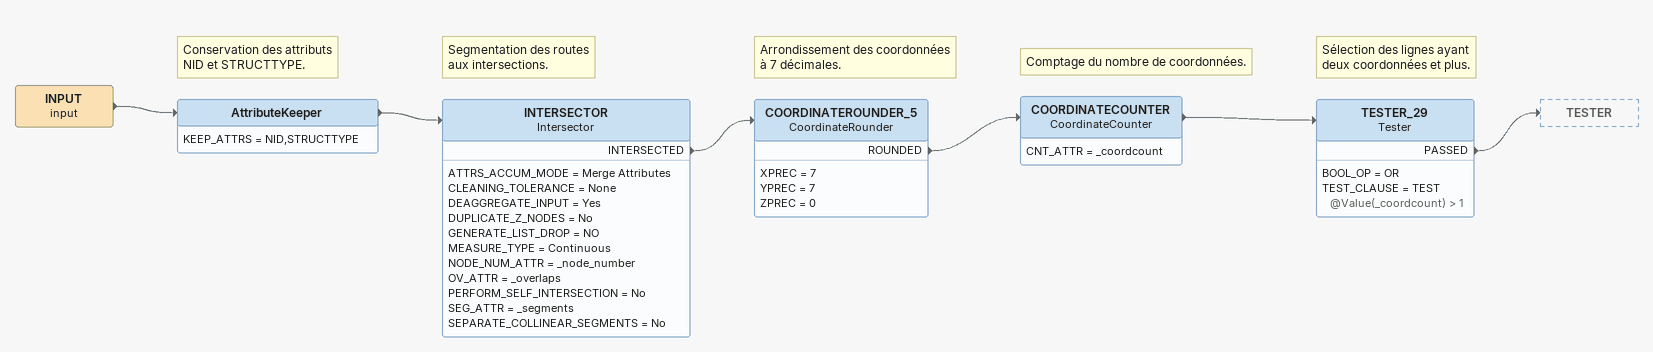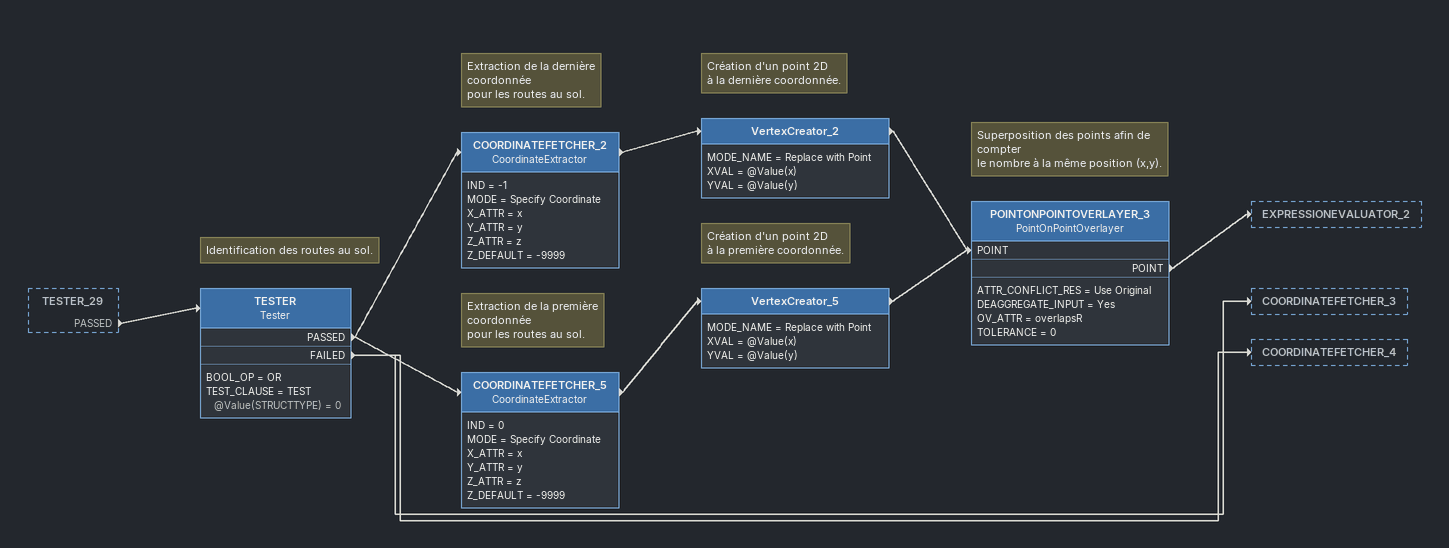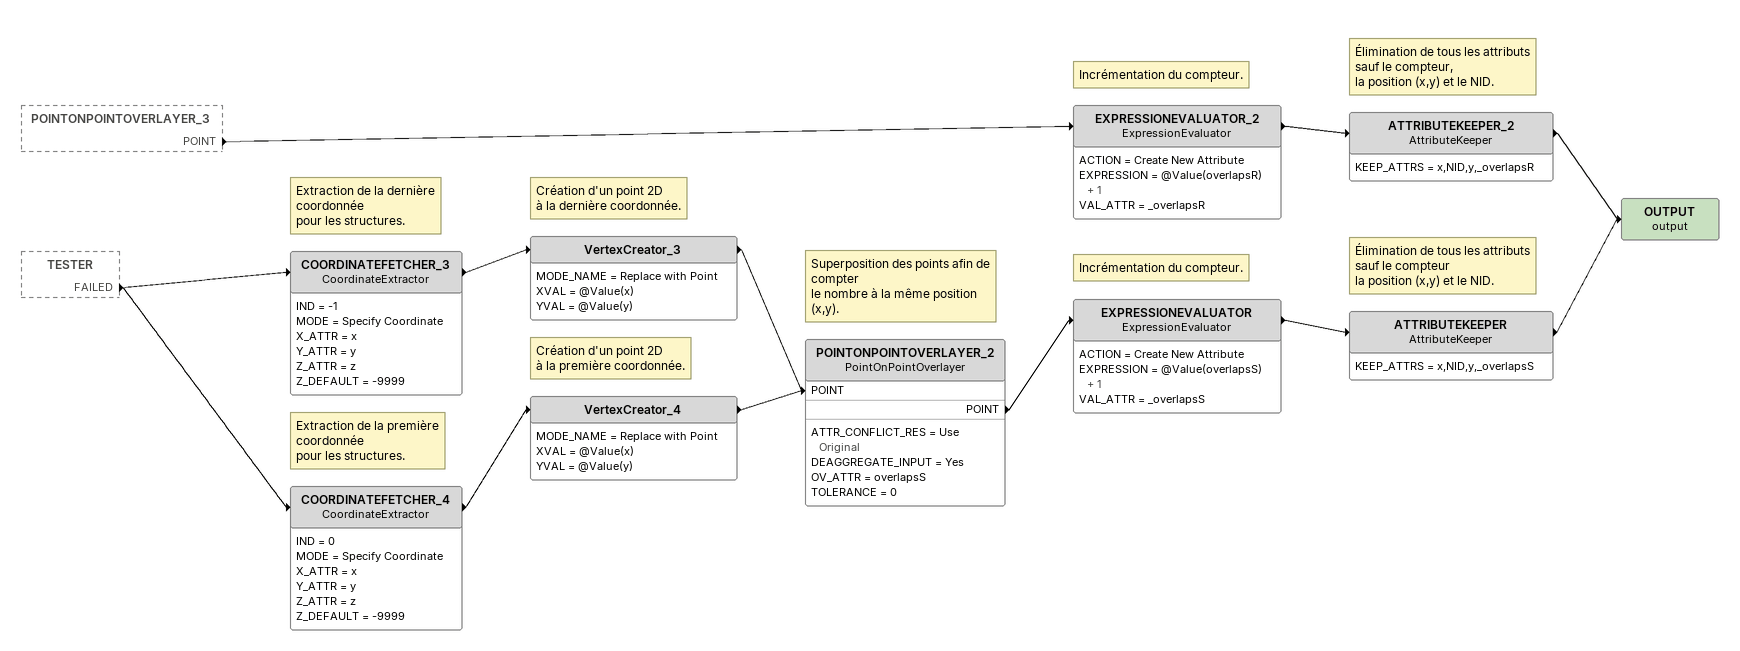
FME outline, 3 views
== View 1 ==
INPUT (input)
    -> AttributeKeeper
Note: Conservation des attributs / NID et STRUCTTYPE.
AttributeKeeper
    KEEP_ATTRS = NID,STRUCTTYPE
    -> INTERSECTOR
Note: Segmentation des routes / aux intersections.
INTERSECTOR: Intersector
    ATTRS_ACCUM_MODE = Merge Attributes
    CLEANING_TOLERANCE = None
    DEAGGREGATE_INPUT = Yes
    DUPLICATE_Z_NODES = No
    GENERATE_LIST_DROP = NO
    MEASURE_TYPE = Continuous
    NODE_NUM_ATTR = _node_number
    OV_ATTR = _overlaps
    PERFORM_SELF_INTERSECTION = No
    SEG_ATTR = _segments
    SEPARATE_COLLINEAR_SEGMENTS = No
    INTERSECTED -> COORDINATEROUNDER_5
Note: Arrondissement des coordonnées / à 7 décimales.
COORDINATEROUNDER_5: CoordinateRounder
    XPREC = 7
    YPREC = 7
    ZPREC = 0
    ROUNDED -> COORDINATECOUNTER
Note: Comptage du nombre de coordonnées.
COORDINATECOUNTER: CoordinateCounter
    CNT_ATTR = _coordcount
    -> TESTER_29
Note: Sélection des lignes ayant / deux coordonnées et plus.
TESTER_29: Tester
    BOOL_OP = OR
    TEST_CLAUSE = TEST @Value(_coordcount) > 1
    PASSED -> TESTER

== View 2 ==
TESTER_29 [outside]
    PASSED -> TESTER
Note: Identification des routes au sol.
TESTER: Tester
    BOOL_OP = OR
    TEST_CLAUSE = TEST @Value(STRUCTTYPE) = 0
    PASSED -> COORDINATEFETCHER_2
    PASSED -> COORDINATEFETCHER_5
    FAILED -> COORDINATEFETCHER_3
    FAILED -> COORDINATEFETCHER_4
Note: Extraction de la dernière coordonnée / pour les routes au sol.
COORDINATEFETCHER_2: CoordinateExtractor
    IND = -1
    MODE = Specify Coordinate
    X_ATTR = x
    Y_ATTR = y
    Z_ATTR = z
    Z_DEFAULT = -9999
    -> VertexCreator_2
Note: Création d'un point 2D / à la dernière coordonnée.
VertexCreator_2
    MODE_NAME = Replace with Point
    XVAL = @Value(x)
    YVAL = @Value(y)
    -> POINTONPOINTOVERLAYER_3 [POINT]
Note: Extraction de la première coordonnée / pour les routes au sol.
COORDINATEFETCHER_5: CoordinateExtractor
    IND = 0
    MODE = Specify Coordinate
    X_ATTR = x
    Y_ATTR = y
    Z_ATTR = z
    Z_DEFAULT = -9999
    -> VertexCreator_5
Note: Création d'un point 2D / à la première coordonnée.
VertexCreator_5
    MODE_NAME = Replace with Point
    XVAL = @Value(x)
    YVAL = @Value(y)
    -> POINTONPOINTOVERLAYER_3 [POINT]
Note: Superposition des points afin de compter / le nombre à la même position (x,y).
POINTONPOINTOVERLAYER_3: PointOnPointOverlayer
    ATTR_CONFLICT_RES = Use Original
    DEAGGREGATE_INPUT = Yes
    OV_ATTR = overlapsR
    TOLERANCE = 0
    POINT -> EXPRESSIONEVALUATOR_2

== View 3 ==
POINTONPOINTOVERLAYER_3 [outside]
    POINT -> EXPRESSIONEVALUATOR_2
TESTER [outside]
    FAILED -> COORDINATEFETCHER_3
    FAILED -> COORDINATEFETCHER_4
Note: Incrémentation du compteur.
EXPRESSIONEVALUATOR_2: ExpressionEvaluator
    ACTION = Create New Attribute
    EXPRESSION = @Value(overlapsR) + 1
    VAL_ATTR = _overlapsR
    -> ATTRIBUTEKEEPER_2
Note: Élimination de tous les attributs / sauf le compteur, / la position (x,y) et le NID.
ATTRIBUTEKEEPER_2: AttributeKeeper
    KEEP_ATTRS = x,NID,y,_overlapsR
    -> OUTPUT (output)
Note: Extraction de la dernière coordonnée / pour les structures.
COORDINATEFETCHER_3: CoordinateExtractor
    IND = -1
    MODE = Specify Coordinate
    X_ATTR = x
    Y_ATTR = y
    Z_ATTR = z
    Z_DEFAULT = -9999
    -> VertexCreator_3
Note: Création d'un point 2D / à la dernière coordonnée.
VertexCreator_3
    MODE_NAME = Replace with Point
    XVAL = @Value(x)
    YVAL = @Value(y)
    -> POINTONPOINTOVERLAYER_2 [POINT]
Note: Extraction de la première coordonnée / pour les structures.
COORDINATEFETCHER_4: CoordinateExtractor
    IND = 0
    MODE = Specify Coordinate
    X_ATTR = x
    Y_ATTR = y
    Z_ATTR = z
    Z_DEFAULT = -9999
    -> VertexCreator_4
Note: Création d'un point 2D / à la première coordonnée.
VertexCreator_4
    MODE_NAME = Replace with Point
    XVAL = @Value(x)
    YVAL = @Value(y)
    -> POINTONPOINTOVERLAYER_2 [POINT]
Note: Superposition des points afin de compter / le nombre à la même position (x,y).
POINTONPOINTOVERLAYER_2: PointOnPointOverlayer
    ATTR_CONFLICT_RES = Use Original
    DEAGGREGATE_INPUT = Yes
    OV_ATTR = overlapsS
    TOLERANCE = 0
    POINT -> EXPRESSIONEVALUATOR
Note: Incrémentation du compteur.
EXPRESSIONEVALUATOR: ExpressionEvaluator
    ACTION = Create New Attribute
    EXPRESSION = @Value(overlapsS) + 1
    VAL_ATTR = _overlapsS
    -> ATTRIBUTEKEEPER
Note: Élimination de tous les attributs / sauf le compteur / la position (x,y) et le NID.
ATTRIBUTEKEEPER: AttributeKeeper
    KEEP_ATTRS = x,NID,y,_overlapsS
    -> OUTPUT (output)
OUTPUT (output)
